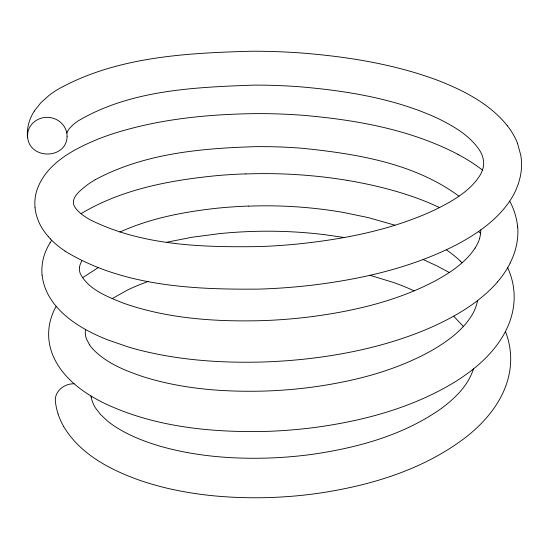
<?xml version="1.0" encoding="UTF-8"?>
<svg xmlns="http://www.w3.org/2000/svg" width="549" height="549" viewBox="0 0 549 549"><rect width="100%" height="100%" fill="white"/><g stroke="black" fill="none" stroke-linecap="round" stroke-linejoin="round"><path stroke-width="0.82" d="M79.481 267.576L79.447 269.991A12.339 12.339 0 0 0 79.557 270.87A13.725 13.725 0 0 0 80.326 273.677C88.533 289.769 107.384 296.556 123.065 303.048C167.637 318.763 215.62 321.892 262.518 320.63A543.846 543.846 0 0 0 309.272 316.965C353.055 311.331 397.133 301.236 436.325 280.306C451.004 272.078 465.71 262.36 475.111 248.052M85.534 329.475L85.411 330.354A18.289 18.289 0 0 0 85.493 335.199A19.723 19.723 0 0 0 86.474 338.973L89.514 344.806M479.627 238.307L480.306 235.432A26.949 26.949 0 0 0 480.732 231.719L480.746 229.935M473.458 368.887C468.139 385.823 454.634 398.704 440.682 408.93C402.685 435.625 356.514 448.039 311.07 454.497A436.887 436.887 0 0 1 266.889 458.099C230.951 459.074 194.627 456.095 159.965 446.159C144.641 441.616 129.543 435.769 116.011 427.163A91.367 91.367 0 0 1 107.494 421.042L100.467 414.426L95.574 408.072A34.436 34.436 0 0 1 93.405 404.105L92.259 401.216A25.59 25.59 0 0 1 91.182 396.769L91.045 395.994M66.971 132.302L69.284 128.576L73.051 124.774A56.767 56.767 0 0 1 77.8 121.116C130.305 89.864 194.449 87.27 253.858 85.116A587.56 587.56 0 0 1 301.456 86.907C347.874 91.024 394.971 98.676 437.622 118.289C453.179 125.927 469.127 135.033 479.167 149.623C483.038 155.353 485.028 162.779 482.646 169.497A30.051 30.051 0 0 1 479.517 176.092C469.141 191.896 451.868 201.359 435.391 209.649C391.842 230.058 343.9 239.282 296.323 244.147A620.219 620.219 0 0 1 260.157 246.563C202.849 247.427 142.061 245.842 89.768 219.6C84.024 216.162 78.033 212.333 74.444 206.499C69.689 197.537 81.636 189.542 87.49 184.718A98.559 98.559 0 0 1 95.197 179.756M510.22 263.067L509.204 265.03A93.021 93.021 0 0 1 497.401 281.98M81.774 260.912L80.387 263.891A15.592 15.592 0 0 0 79.468 267.576M50.048 242.795L51.702 240.242M34.223 111.104L40.818 102.759L48.985 95.444A98.525 98.525 0 0 1 57.528 89.556C116.127 56.657 186.111 53.02 251.806 51.222A659.733 659.733 0 0 1 302.122 53.054C347.888 56.739 393.818 64.075 437.025 80.072C463.082 90.146 489.351 103.39 507.207 125.543M497.449 282.021C480.423 301.531 457.742 315.133 434.451 325.886A316.032 316.032 0 0 1 413.438 334.533C380.951 346.597 346.851 353.961 312.505 358.195A555.451 555.451 0 0 1 261.997 362.024C221 363.109 179.605 360.24 139.748 350.159A300.632 300.632 0 0 1 128.459 347.03L107.659 339.865A205.676 205.676 0 0 1 96.706 335.171C71.96 323.814 45.32 304.366 42.129 275.124M82.522 277.753L98.065 267.734M112.133 298.649L127.032 290.297A188.76 188.76 0 0 1 139.851 284.602L148.155 281.438M81.19 213.588C122.084 189.055 170.245 180.216 217.061 175.611A544.011 544.011 0 0 1 245.822 173.868M95.19 179.749C144.058 153.329 201.305 148.299 255.834 146.645A520.15 520.15 0 0 1 302.369 148.285C356.479 153.85 414.09 163.039 458.957 196.178M119.902 232.042C150.556 218.145 184.093 211.784 217.37 208.188A481.535 481.535 0 0 1 248.642 206.06M166.821 242.226L192.061 237.243L219.47 233.634A488.48 488.48 0 0 1 247.75 231.623A470.088 470.088 0 0 1 324.088 234.601L344.34 237.511M347.236 180.367C368.983 184.011 390.545 189.062 411.427 196.192A290.846 290.846 0 0 1 429.297 202.965L439.625 207.563M369.957 275.296L392.844 282.275A239.11 239.11 0 0 1 414.159 290.853M394.985 225.22L368.592 217.685L343.262 212.415A455.725 455.725 0 0 0 248.649 206.149M423.107 259.547L436.997 265.922L449.274 272.51M458.017 154.393C410.364 129.447 356.253 119.922 303.158 115.311A582.736 582.736 0 0 0 253.707 113.636C205.134 114.425 155.998 119.414 109.69 134.828A250.337 250.337 0 0 0 97.729 139.247C73.23 149.369 45.67 163.719 36.749 190.654A44.098 44.098 0 0 0 35.033 207.769M65.077 251.161C122.88 286.42 193.893 289.769 259.801 289.09A622.854 622.854 0 0 0 311.386 285.254C360.583 279.345 409.835 268.18 454.359 245.87C474.803 235.267 494.738 222.016 508.367 203.082A78.184 78.184 0 0 0 515.813 190.29L518.448 183.496L520.308 176.579A59.203 59.203 0 0 0 521.461 167.822A57.48 57.48 0 0 0 520.802 155.367L517.549 143.447M478.488 231.527L480.615 233.298M453.673 316.176L463.356 326.504M460.419 261.18L462.066 262.813M50.336 238.842L48.415 236.743M63.595 426.374C79.88 453.996 109.937 469.656 139.172 480.114A261.111 261.111 0 0 0 149.198 483.394L160.315 486.531A317.288 317.288 0 0 0 181.904 491.328C209.629 496.516 237.93 498.272 266.1 497.641A457.269 457.269 0 0 0 314.556 493.826C368.146 486.311 422.565 470.486 466.032 437.093C486.798 420.857 504.819 398.752 509.541 372.181A76.887 76.887 0 0 0 510.289 366.821L510.618 362.512A75.968 75.968 0 0 0 505.451 331.466M58.091 413.994L58.084 413.973A60.87 60.87 0 0 1 55.401 401.47C54.303 392.302 62.812 384.712 71.452 383.916A20.972 20.972 0 0 1 74.184 383.765M91.175 396.721L91.264 397.483M517.439 225.838L517.604 227.718M35.054 207.803L35.074 208.05A45.238 45.238 0 0 0 36.577 215.75L38.114 220.259A51.935 51.935 0 0 0 41.738 227.595L42.053 228.123A61.783 61.783 0 0 0 48.429 236.729M507.695 267.727A73.799 73.799 0 0 1 512.711 282.907A68.982 68.982 0 0 1 514.056 300.886C512.231 332.989 488.747 359.128 463.335 376.422A207.947 207.947 0 0 1 452.767 383.257C410.535 408.449 361.983 421.22 313.561 427.637A501.484 501.484 0 0 1 264.096 431.459C209.986 432.495 154.049 426.806 104.578 403.385A166.834 166.834 0 0 1 90.798 395.856C70.485 383.634 51.345 364.289 48.895 339.536A53.836 53.836 0 0 1 49.506 324.541L49.87 322.702A60.067 60.067 0 0 1 56.176 306.321M509.678 201.147A67.438 67.438 0 0 1 517.529 225.831M517.817 227.711A68.062 68.062 0 0 1 510.076 262.992M42.067 275.131A49.856 49.856 0 0 1 45.478 251.929A57.933 57.933 0 0 1 50.055 242.802M27.429 137.264A41.388 41.388 0 0 1 34.299 111.152M507.173 125.57A71.109 71.109 0 0 1 517.618 143.419M65.118 251.099A90.208 90.208 0 0 1 50.282 238.897M457.983 154.461A172.407 172.407 0 0 1 482.482 170.073M89.508 344.813A38.986 38.986 0 0 0 92.808 348.965C106.41 363.314 125.501 370.801 143.872 376.95C182.858 389.09 224.129 392.164 264.762 391.053A484.637 484.637 0 0 0 310.192 387.422C353 381.672 396.049 371.007 433.765 349.342C449.13 340.126 464.372 328.961 473.183 312.957A45.354 45.354 0 0 0 475.743 307.234L476.1 306.198A36.961 36.961 0 0 0 477.5 300.626M479.689 238.328A39.974 39.974 0 0 1 475.084 248.031M245.828 173.951A512.437 512.437 0 0 1 347.236 180.347M63.609 426.367A66.999 66.999 0 0 1 58.119 414.118M446.323 249.829A113.437 113.437 0 0 1 460.446 261.146M66.806 132.968A1.51 1.51 0 0 1 67.033 132.336M67.081 136.269C66.82 159.539 29.564 159.972 27.635 137.25A17.28 17.28 0 0 1 28.932 128.809C31.382 123.003 36.982 118.852 43.124 117.719A21.109 21.109 0 0 1 53.953 118.515C61.433 120.938 67.225 128.336 67.081 136.269"/></g></svg>
